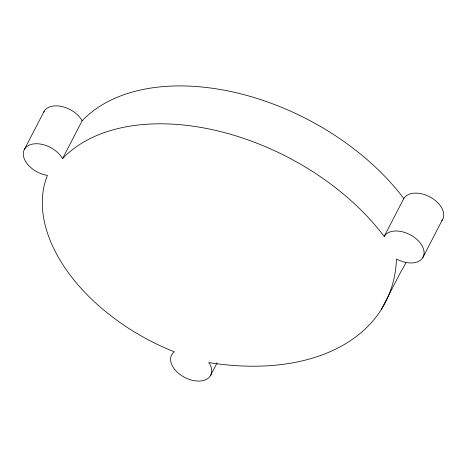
<?xml version="1.0" encoding="UTF-8"?>
<svg xmlns="http://www.w3.org/2000/svg" width="467" height="467" viewBox="0 0 467 467"><rect width="100%" height="100%" fill="white"/><g stroke="black" fill="none" stroke-linecap="round" stroke-linejoin="round"><path stroke-width="0.7" d="M24.517 149.177L44.155 111.286M442.483 219.63L422.845 257.521A22.031 13.922 27.4 0 1 396.454 258.992A240.342 151.903 27.4 0 1 208.737 362.538L209.806 364.05A22.031 13.922 27.4 0 1 189.339 379.432A22.031 13.922 27.4 0 1 174.296 351.797A167.618 105.939 27.4 0 1 47.412 175.399A22.031 13.922 27.4 0 1 23.969 157.98A22.031 13.922 27.4 0 1 36.823 143.737A22.031 13.922 27.4 0 1 62.508 158.675L82.151 120.784A202.392 127.917 27.4 0 1 403.815 198.545A22.031 13.922 27.4 0 1 431.035 197.535A22.031 13.922 27.4 0 1 441.8 220.634M210.477 375.631L217.137 362.789M62.508 158.675A202.392 127.917 27.4 0 1 384.172 236.436L403.815 198.545M381.294 309.51L400.937 271.619A240.342 151.903 27.4 0 0 405.916 262.717M384.172 236.436A22.031 13.922 27.4 0 1 410.563 234.959A22.031 13.922 27.4 0 1 422.845 257.521M43.618 112.372A22.031 13.922 27.4 0 1 61.714 106.482A22.031 13.922 27.4 0 1 82.151 120.784"/></g></svg>
